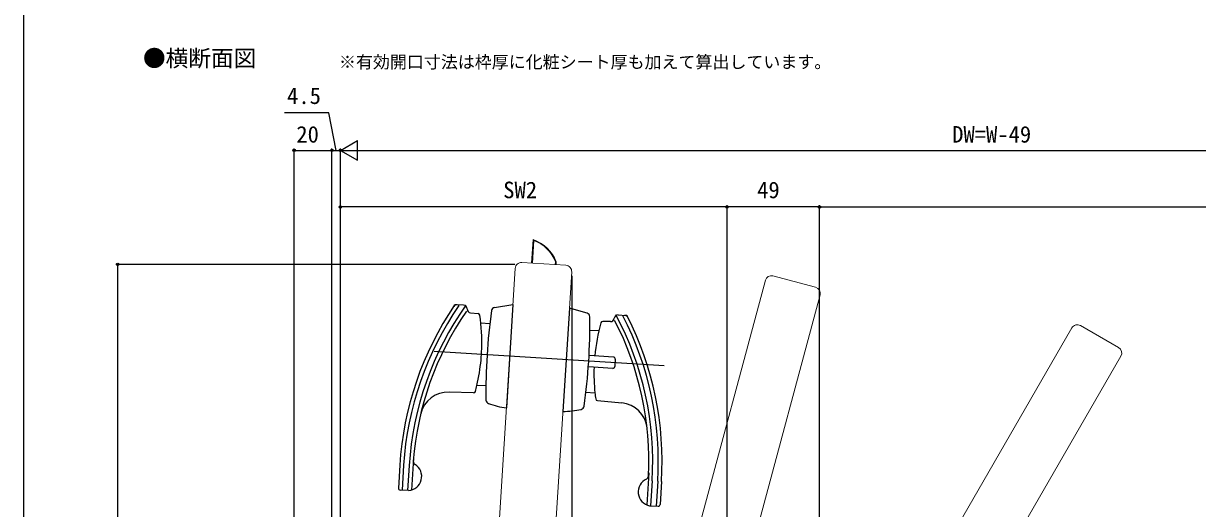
# Model space of a CAD drawing. Units: millimetres, scale not verified. Extents: x -525 to 525, y -783 to 779.
# Drawn here: x -525 to 97, y -320 to -62 of the extents above; entities that cross this region are included whole.
import ezdxf
from ezdxf.enums import TextEntityAlignment as Align

# ---------------------------------------------------------------- set-up
doc = ezdxf.new("R2010")
doc.units = ezdxf.units.MM
doc.header["$LTSCALE"] = 4
for name, color, linetype in [('0-2_USER1', 3, 'Continuous'), ('0-6_YKK_13', 4, 'Continuous'), ('0-8_YKK_D', 6, 'Continuous'), ('0-9_YKK_ZWAK', 7, 'Continuous')]:
    doc.layers.add(name, color=color, linetype=linetype)
doc.layers.add('0-5_YKK_12', color=2, linetype='Continuous', lineweight=18)
doc.styles.add('ＭＳ ゴシック', font='')
doc.styles.get('ＭＳ ゴシック').set_extended_font_data('MS Gothic')

msp = doc.modelspace()

# ---------------------------------------------------------------- linework, layer by layer
at = {"layer": '0-5_YKK_12'}
for p, q in [((-254.843, -176.966), (-255.632, -189.504)), ((-255.231, -189.494), (-254.475, -177.483)), ((-264.323, -192.264), (-293.439, -655.049)), ((-260.822, -189.178), (-237.468, -190.647)), ((-243.057, -190.296), (-242.962, -188.787)), ((-242.56, -188.76), (-242.658, -190.321)), ((-263.498, -656.933), (-234.382, -194.148)), ((-131.708, -198.601), (-251.722, -646.501)), ((-127.666, -196.267), (-105.063, -202.324)), ((-222.744, -654.265), (-102.73, -206.366)), ((30.816, -223.824), (-201.034, -625.4)), ((35.324, -222.617), (55.589, -234.317)), ((-175.053, -640.4), (56.797, -238.824))]:
    msp.add_line(p, q, dxfattribs=at)
for centre, radius, start, end in [((-261.235, -195.917), 20, 20.96654, 71.36088), ((-261.233, -195.881), 19.6, 21.2199, 69.83027), ((-261.029, -192.471), 3.3, 86.4, 176.4), ((-237.675, -193.941), 3.3, 356.4, 86.4), ((-128.52, -199.455), 3.3, 75, 165), ((-105.917, -205.511), 3.3, 345, 75), ((33.674, -225.474), 3.3, 60, 150), ((53.939, -237.174), 3.3, 330, 60)]:
    msp.add_arc(centre, radius, start, end, dxfattribs=at)
at = {"layer": '0-6_YKK_13'}
for p, q in [((-291.678, -211.785), (-295.708, -211.532)), ((-275.209, -212.995), (-265.528, -211.426)), ((-265.528, -211.426), (-268.982, -266.318)), ((-287.999, -215.847), (-283.969, -216.242)), ((-235.587, -213.31), (-239.041, -268.202)), ((-226.179, -216.08), (-235.587, -213.31)), ((-209.689, -216.943), (-205.658, -217.197)), ((-277.761, -221.678), (-282.54, -221.378)), ((-213.847, -220.512), (-217.895, -220.399)), ((-224.736, -225.015), (-219.957, -225.315)), ((-185.293, -244.029), (-307.254, -236.356)), ((-212.175, -239.331), (-225.149, -238.515)), ((-211.24, -240.392), (-211.491, -244.384)), ((-212.552, -245.32), (-225.526, -244.503)), ((-279.833, -254.613), (-284.606, -254.313)), ((-286.395, -258.236), (-299.373, -257.874)), ((-226.808, -257.949), (-222.035, -258.25)), ((-220.752, -262.366), (-207.831, -263.633)), ((-325.49, -296.598), (-326.258, -308.805)), ((-323.494, -296.724), (-324.325, -309.929)), ((-320.52, -296.911), (-321.351, -310.116)), ((-318.262, -292.95), (-319.327, -309.883)), ((-193.487, -300.8), (-194.552, -317.733)), ((-320.82, -310.149), (-325.323, -309.866)), ((-191.743, -305.013), (-192.574, -318.218)), ((-188.769, -305.2), (-189.6, -318.405)), ((-186.773, -305.326), (-187.541, -317.533)), ((-193.104, -318.185), (-188.602, -318.468))]:
    msp.add_line(p, q, dxfattribs=at)
for centre, radius, start, end in [((-295.262, -213.564), 2, 86.4, 146.0967), ((-295.771, -212.53), 1, 86.4, 145.90196), ((-155.826, -307.273), 170, 145.90196, 176.4), ((-155.826, -307.273), 168, 145.4146, 176.4), ((-155.846, -307.271), 165, 144.67299, 176.4), ((-155.846, -307.271), 163, 145.48596, 175.52), ((-291.803, -213.781), 2, 358.92452, 86.4), ((-287.804, -213.856), 2, 178.92452, 264.4), ((-284.067, -217.237), 1, 8.38348, 84.4), ((-382.009, -231.671), 100, 358.12981, 8.38348), ((33.151, -257.772), 313, 172.08932, 180.79218), ((-274.889, -214.969), 2, 99.20427, 172.08932), ((-226.744, -217.998), 2, 0.71068, 73.59573), ((-209.814, -218.939), 2, 86.4, 173.87548), ((-356.418, -294.653), 165, 356.4, 28.12701), ((-356.438, -294.651), 168, 356.4, 27.3854), ((-206.356, -219.157), 2, 26.7033, 86.4), ((-205.721, -218.195), 1, 26.89804, 86.4), ((-356.438, -294.651), 170, 356.4, 26.89804), ((-537.72, -221.856), 313, 352.00782, 0.71068), ((-122.562, -247.994), 100, 164.41652, 174.67019), ((-217.923, -221.398), 1, 88.4, 164.41652), ((-213.792, -218.513), 2, 268.4, 353.87548), ((-356.418, -294.653), 163, 357.28, 27.31404), ((-382.009, -231.671), 100, 354.69155, 358.12981), ((-382.009, -231.671), 100, 346.91359, 354.69155), ((-212.238, -240.33), 1, 356.4, 86.4), ((-122.562, -247.994), 100, 178.10845, 185.88641), ((-212.489, -244.322), 1, 266.4, 356.4), ((-382.009, -231.671), 100, 345.03434, 346.91359), ((-299.791, -272.868), 15, 88.4, 166.55831), ((-286.367, -257.237), 1, 268.4, 345.03434), ((-122.562, -247.994), 100, 185.88641, 187.76566), ((-277.819, -262.072), 2, 180.79218, 250.42871), ((-261.74, -216.845), 50, 250.42871, 261.67253), ((-240.025, -218.211), 50, 271.12747, 282.37129), ((-229.741, -265.097), 2, 282.37129, 352.00782), ((-220.654, -261.371), 1, 187.76566, 264.4), ((-209.295, -278.562), 15, 6.24169, 84.4), ((-321.383, -302.67), 7.5, 274.30389, 57.999), ((-316.349, -294.614), 2, 177.27039, 237.999), ((-191.609, -310.835), 7.5, 114.801, 258.49611), ((-195.594, -302.211), 2, 294.801, 355.52961), ((-325.26, -308.868), 1, 176.4, 266.4), ((-188.539, -317.47), 1, 266.4, 356.4)]:
    msp.add_arc(centre, radius, start, end, dxfattribs=at)
at = {"layer": '0-8_YKK_D'}
for p, q in [((-356.999, -129.719), (-347.906, -124.469)), ((-347.906, -134.969), (-347.906, -124.469)), ((-381.5, -455.346), (-381.5, -128.719)), ((-381.5, -129.719), (-361.5, -129.719)), ((-361.5, -457.346), (-361.5, -128.719)), ((-361.5, -457.346), (-361.5, -128.719)), ((-361.5, -129.719), (-356.999, -129.719)), ((-356.999, -469.646), (-356.999, -128.719)), ((-356.999, -468.646), (-356.999, -128.719)), ((-356.999, -129.719), (-347.906, -134.969)), ((-356.999, -129.719), (-338.813, -129.719)), ((-346.499, -129.719), (353.5, -129.719)), ((-151.999, -159.719), (-357, -159.719)), ((-151.999, -465.346), (-151.999, -158.719)), ((-103, -159.719), (-151.999, -159.719)), ((-103, -465.346), (-103, -158.719)), ((-103, -159.719), (364, -159.719)), ((-264.495, -190.165), (-476, -190.165)), ((-475, -456.348), (-475, -190.165)), ((-234.382, -196.148), (-234.382, -716.006))]:
    msp.add_line(p, q, dxfattribs=at)
msp.add_lwpolyline([(-359.25, -129.719), (-363.146, -109.742), (-386.646, -109.742)], dxfattribs=at)
for centre in [(-381.5, -129.719), (-361.5, -129.719), (-361.5, -129.719), (-356.999, -129.719), (-357, -159.719), (-151.999, -159.719), (-151.999, -159.719), (-103, -159.719), (-103, -159.719), (-475, -190.165)]:
    msp.add_circle(centre, 0.637, dxfattribs=at)
at = {"layer": '0-9_YKK_ZWAK'}
msp.add_line((-525, 746.7), (-525, -783.3), dxfattribs=at)

# ---------------------------------------------------------------- texts
at = {"layer": '0-2_USER1', "style": 'ＭＳ ゴシック'}
for s, height, p in [('●横断面図', 8.798, (-461.636, -87.861)), ('※有効開口寸法は枠厚に化粧シート厚も加えて算出しています。', 6.598, (-357.742, -88.1))]:
    msp.add_text(s, height=height, dxfattribs=at).set_placement(p, align=Align.BOTTOM_LEFT)
at = {"layer": '0-8_YKK_D', "style": 'ＭＳ ゴシック'}
for s, p in [('4.5', (-385.26, -107.742)), ('20', (-380.364, -128.219)), ('DW=W-49', (-32.67, -128.219)), ('SW2', (-270.659, -157.719)), ('49', (-136.056, -157.719))]:
    msp.add_text(s, height=8.798, dxfattribs=at).set_placement(p, align=Align.BOTTOM_LEFT)

doc.saveas('drawing.dxf')
